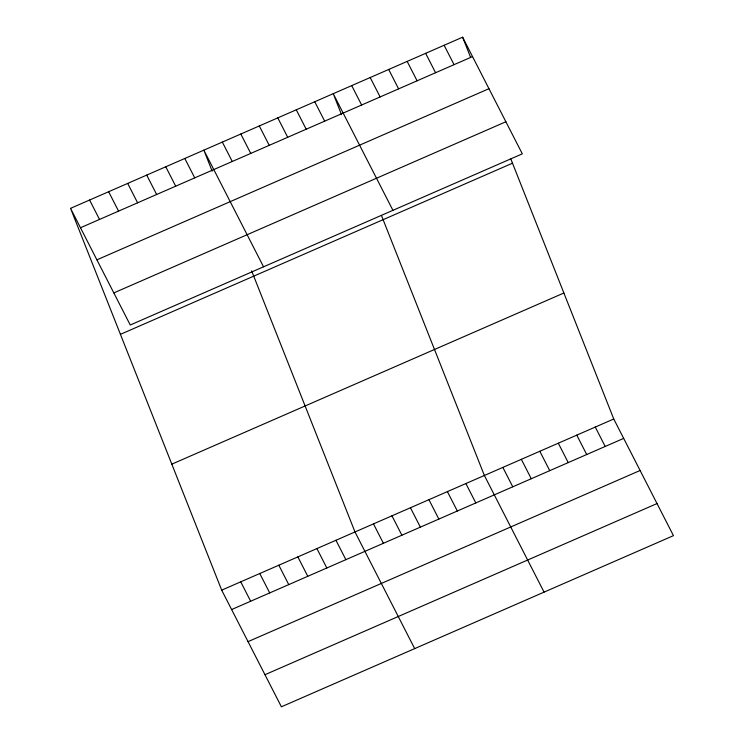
<?xml version="1.0" encoding="UTF-8"?>
<svg xmlns="http://www.w3.org/2000/svg" width="744" height="744" viewBox="0 0 744 744"><rect width="100%" height="100%" fill="white"/><g stroke="black" fill="none" stroke-linecap="round" stroke-linejoin="round"><path stroke-width="1.12" d="M70.55 208.348L462.61 37.2L522.307 153.85L130.247 325.007L70.55 208.348L221.693 590.15L281.39 706.8L673.45 535.652L613.754 418.993L510.83 158.993M80.482 227.748L472.542 56.6M96.906 259.842L488.966 88.694M113.823 292.913L505.883 121.756M120.426 334.344L512.486 163.196M171.817 464.154L563.878 293.006M221.693 590.15L613.754 418.993M231.617 609.55L623.677 438.393M248.04 641.644L640.1 470.487M264.966 674.706L657.026 503.558M444.131 45.272L454.054 64.663M425.652 53.336L435.575 72.735M595.274 427.065L605.197 446.465M407.163 61.408L417.096 80.798M576.786 435.138L586.709 454.528M388.684 69.471L398.607 88.871M558.307 443.201L568.23 462.601M370.196 77.543L380.128 96.943M539.819 451.273L549.751 470.664M351.717 85.616L361.64 105.006M521.339 459.336L531.263 478.736M392.925 210.329L333.238 93.679L341.543 114.678M502.851 467.409L512.783 486.809M314.749 101.751L324.682 121.142M544.069 592.131L484.372 475.472L381.449 215.472M296.27 109.814L306.193 129.214M465.893 483.544L475.816 502.944M277.782 117.887L287.714 137.287M447.404 491.617L457.337 511.007M259.303 125.959L269.226 145.35M428.925 499.68L438.848 519.08M240.823 134.022L250.747 153.422M410.437 507.752L420.369 527.152M222.335 142.095L232.268 161.485M391.958 515.815L401.881 535.215M263.543 266.808L203.856 150.158L212.17 171.157M373.479 523.888L383.402 543.287M184.81 158.472L194.742 177.872M414.687 648.61L354.99 531.96L251.649 270.9M165.773 166.786L175.696 186.186M335.953 540.274L345.876 559.665M146.726 175.1L156.649 194.5M316.907 548.579L326.83 567.979M127.68 183.415L137.612 202.814M297.86 556.893L307.793 576.293M108.643 191.729L118.566 211.119M278.823 565.207L288.746 584.607M89.596 200.043L99.519 219.434M259.777 573.522L269.7 592.922M240.74 581.836L250.663 601.236M462.61 37.2L470.515 57.149"/></g></svg>
